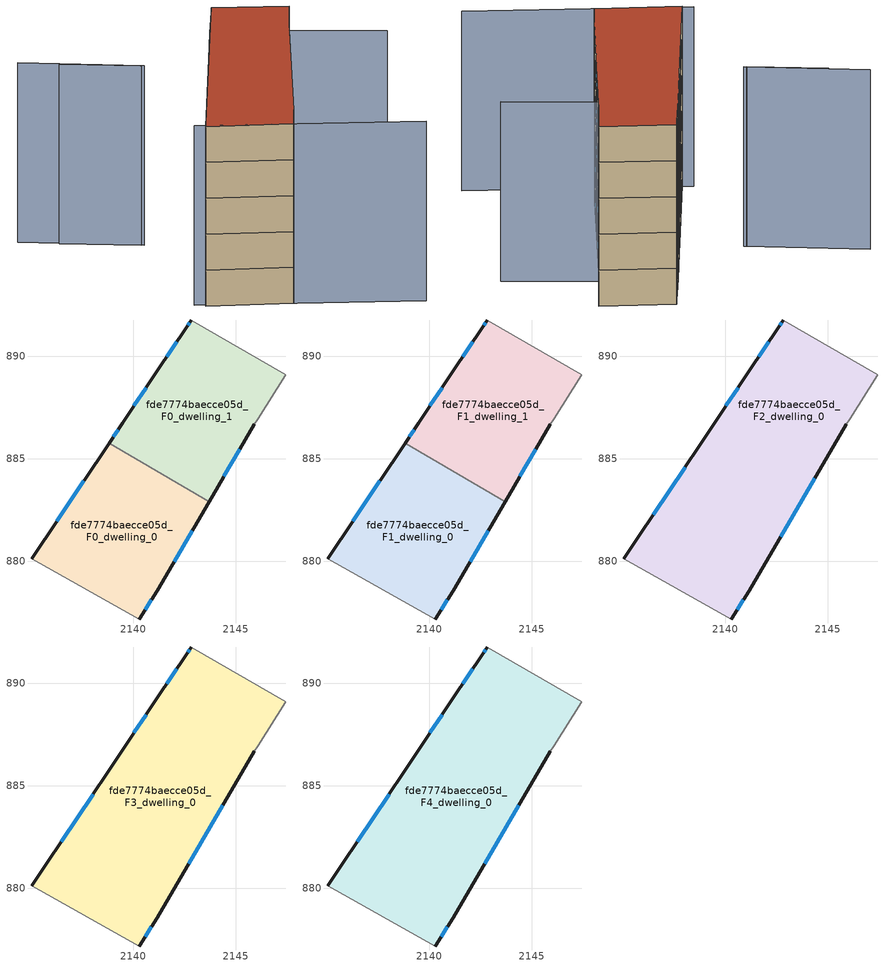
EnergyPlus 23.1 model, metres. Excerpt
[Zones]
fde7774baecce05d_F0_dwelling_0
 floor ground (EU_floor_Construction): 2143.71,882.91 2141.18,878.56 2140.29,877.18 2135.04,880.12 2138.81,885.76 z0
 wall outside (EU_wall_Construction): 2140.29,877.18 2141.18,878.56 2143.71,882.91 / 2138.81,885.76 2135.04,880.12 z0:3
 wall adiabatic (EU_wall_Construction): 2135.04,880.12 2140.29,877.18 z0:3
 wall to fde7774baecce05d_F0_dwelling_1 (EU_wall_Construction): 2143.71,882.91 2138.81,885.76 z0:3
 window (EU_Window_Construction): 2140.57,877.63 2140.89,878.11 / 2137.59,883.93 2136.26,881.95 / 2142,879.97 2142.88,881.5 z0.98:2.02
fde7774baecce05d_F0_dwelling_1
 floor ground (EU_floor_Construction): 2147.44,889.1 2146.06,886.94 2145.91,886.68 2143.71,882.91 2138.81,885.76 2139.47,886.75 2141.18,889.3 2142.57,891.39 2142.83,891.77 z0
 wall outside (EU_wall_Construction): 2142.83,891.77 2142.57,891.39 2141.18,889.3 2139.47,886.75 2138.81,885.76 / 2143.71,882.91 2145.91,886.68 z0:3
 wall adiabatic (EU_wall_Construction): 2145.91,886.68 2146.06,886.94 2147.44,889.1 2142.83,891.77 z0:3
 window (EU_Window_Construction): 2142.75,891.65 2142.66,891.51 / 2144.42,884.14 2145.19,885.45 / 2139.26,886.43 2139.03,886.08 / 2140.62,888.47 2140.03,887.58 / 2142.12,890.71 2141.63,889.98 z0.98:2.02
fde7774baecce05d_F1_dwelling_0
 floor to fde7774baecce05d_F0_dwelling_0 (EU_floor_Construction): 2143.71,882.91 2141.17,878.56 2140.28,877.18 2135.03,880.12 2138.81,885.76 z3
 wall outside (EU_wall_Construction): 2140.29,877.18 2141.18,878.56 2143.71,882.91 / 2138.81,885.76 2135.04,880.12 z3:6
 wall adiabatic (EU_wall_Construction): 2135.04,880.12 2140.29,877.18 z3:6
 wall to fde7774baecce05d_F1_dwelling_1 (EU_wall_Construction): 2143.71,882.91 2138.81,885.76 z3:6
 window (EU_Window_Construction): 2140.57,877.63 2140.89,878.11 / 2137.59,883.93 2136.26,881.95 / 2142,879.97 2142.88,881.5 z3.98:5.02
fde7774baecce05d_F1_dwelling_1
 floor to fde7774baecce05d_F0_dwelling_1 (EU_floor_Construction): 2147.44,889.1 2146.06,886.94 2145.9,886.68 2143.71,882.91 2138.81,885.76 2139.47,886.75 2141.17,889.3 2142.57,891.39 2142.83,891.77 z3
 wall outside (EU_wall_Construction): 2142.83,891.77 2142.57,891.39 2141.18,889.3 2139.47,886.75 2138.81,885.76 / 2143.71,882.91 2145.91,886.68 z3:6
 wall adiabatic (EU_wall_Construction): 2145.91,886.68 2146.06,886.94 2147.44,889.1 2142.83,891.77 z3:6
 window (EU_Window_Construction): 2142.75,891.65 2142.66,891.51 / 2144.42,884.14 2145.19,885.45 / 2139.26,886.43 2139.03,886.08 / 2140.62,888.47 2140.03,887.58 / 2142.12,890.71 2141.63,889.98 z3.98:5.02
fde7774baecce05d_F2_dwelling_0
 floor to fde7774baecce05d_F1_dwelling_0 (EU_floor_Construction): 2143.71,882.91 2141.17,878.56 2140.28,877.18 2135.03,880.12 2138.81,885.76 z6
 floor to fde7774baecce05d_F1_dwelling_1 (EU_floor_Construction): 2147.44,889.1 2146.06,886.94 2145.9,886.68 2143.71,882.91 2138.81,885.76 2139.47,886.75 2141.17,889.3 2142.57,891.39 2142.83,891.77 z6
 wall outside (EU_wall_Construction): 2142.83,891.77 2142.57,891.39 2141.18,889.3 2139.47,886.75 2135.04,880.12 / 2140.29,877.18 2141.18,878.56 2145.91,886.68 z6:9
 wall adiabatic (EU_wall_Construction): 2145.91,886.68 2146.06,886.94 2147.44,889.1 2142.83,891.77 / 2135.04,880.12 2140.29,877.18 z6:9
 window (EU_Window_Construction): 2142.75,891.65 2142.66,891.51 / 2142.71,881.2 2144.37,884.04 / 2140.57,877.63 2140.89,878.11 / 2138.03,884.59 2136.48,882.28 / 2140.62,888.47 2140.03,887.58 / 2142.12,890.71 2141.63,889.98 z6.98:8.02
fde7774baecce05d_F3_dwelling_0
 floor to fde7774baecce05d_F2_dwelling_0 (EU_floor_Construction): 2147.44,889.1 2146.06,886.94 2145.9,886.68 2141.17,878.56 2140.28,877.18 2135.03,880.12 2139.47,886.75 2141.17,889.3 2142.57,891.39 2142.83,891.77 z9
 wall outside (EU_wall_Construction): 2142.83,891.77 2142.57,891.39 2141.18,889.3 2139.47,886.75 2135.04,880.12 / 2140.29,877.18 2141.18,878.56 2145.91,886.68 z9:12
 wall adiabatic (EU_wall_Construction): 2145.91,886.68 2146.06,886.94 2147.44,889.1 2142.83,891.77 / 2135.04,880.12 2140.29,877.18 z9:12
 window (EU_Window_Construction): 2142.75,891.65 2142.66,891.51 / 2142.71,881.2 2144.37,884.04 / 2140.57,877.63 2140.89,878.11 / 2138.03,884.59 2136.48,882.28 / 2140.62,888.47 2140.03,887.58 / 2142.12,890.71 2141.63,889.98 z9.98:11.02
fde7774baecce05d_F4_dwelling_0
 floor to fde7774baecce05d_F3_dwelling_0 (EU_floor_Construction): 2147.44,889.1 2146.06,886.94 2145.9,886.68 2141.17,878.56 2140.28,877.18 2135.03,880.12 2139.47,886.75 2141.17,889.3 2142.57,891.39 2142.83,891.77 z12
 wall outside (EU_wall_Construction): 2142.83,891.77 2142.57,891.39 2141.18,889.3 2139.47,886.75 2135.04,880.12 / 2140.29,877.18 2141.18,878.56 2145.91,886.68 z12:15
 wall adiabatic (EU_wall_Construction): 2145.91,886.68 2146.06,886.94 2147.44,889.1 2142.83,891.77 / 2135.04,880.12 2140.29,877.18 z12:15
 window (EU_Window_Construction): 2142.75,891.65 2142.66,891.51 / 2142.71,881.2 2144.37,884.04 / 2140.57,877.63 2140.89,878.11 / 2138.03,884.59 2136.48,882.28 / 2140.62,888.47 2140.03,887.58 / 2142.12,890.71 2141.63,889.98 z12.98:14.02
 roof outside (EU_roof_Construction): 2141.18,878.56 2145.91,886.68 2146.06,886.94 2147.44,889.1 2142.83,891.77 2142.57,891.39 2141.18,889.3 2139.47,886.75 2135.04,880.12 2140.29,877.18 z15
shading: 2151.54,883.09 2145.9,886.68 / 2147.29,888.87 2142.83,891.77 / 2134.44,880.58 2148.1,872.63 / 2128.22,893.32 2135.31,888.43 / 2135.16,888.53 2130.5,891.64 z0:15
[Building]
EU S2 Campaign: North Axis=0; Terrain=City; Solar Distribution=FullExterior
[Site:Location]
Bologna: Latitude=44.5; Longitude=11.25; Time Zone=1; Elevation=37
[SizingPeriod:WeatherFileDays]
AnnualSizingPeriod: Begin Month=1; Begin Day of Month=1; End Month=12; End Day of Month=31; Day of Week for Start Day=Monday; Use Weather File Daylight Saving Period=No; Use Weather File Rain and Snow Indicators=No
[MATERIAL]
EU_InternalMass_Material: Roughness=MediumRough; Thickness=0.1; Conductivity=1; Density=1800; Specific Heat=900; Thermal Absorptance=0.9; Solar Absorptance=0.7; Visible Absorptance=0.7
[MATERIAL:NOMASS] Roughness=MediumRough; Thermal Absorptance=0.9; Solar Absorptance=0.7; Visible Absorptance=0.7
Name | Thermal Resistance
EU_wall_NoMass | 0.905828
EU_roof_NoMass | 0.37593
EU_floor_NoMass | 0.67114
[WINDOWMATERIAL:SIMPLEGLAZINGSYSTEM]
EU_Window_SimpleGlazing: UFactor=4.52486; Solar Heat Gain Coefficient=0.85; Visible Transmittance=0.85
[CONSTRUCTION]
EU_wall_Construction: EU_wall_NoMass
EU_roof_Construction: EU_roof_NoMass
EU_floor_Construction: EU_floor_NoMass
EU_Window_Construction: EU_Window_SimpleGlazing
EU_InternalMass_Construction: EU_InternalMass_Material
[ZONE] Type=1; Multiplier=1; Ceiling Height=autocalculate; Floor Area=autocalculate; Part of Total Floor Area=Yes
Name | Volume
fde7774baecce05d_F0_dwelling_0; fde7774baecce05d_F1_dwelling_0 | 118.395
fde7774baecce05d_F2_dwelling_0 | 236.806
fde7774baecce05d_F3_dwelling_0; fde7774baecce05d_F4_dwelling_0 | 236.813
fde7774baecce05d_F0_dwelling_1 | 118.411
fde7774baecce05d_F1_dwelling_1 | 118.412
[INTERNALMASS] Construction=EU_InternalMass_Construction
Name | Zone or ZoneList | Surface Area
fde7774baecce05d_F0_dwelling_0_EU_InternalMass | fde7774baecce05d_F0_dwelling_0 | 39.465
fde7774baecce05d_F0_dwelling_1_EU_InternalMass | fde7774baecce05d_F0_dwelling_1 | 39.4706
fde7774baecce05d_F1_dwelling_0_EU_InternalMass | fde7774baecce05d_F1_dwelling_0 | 39.465
fde7774baecce05d_F1_dwelling_1_EU_InternalMass | fde7774baecce05d_F1_dwelling_1 | 39.4706
fde7774baecce05d_F2_dwelling_0_EU_InternalMass | fde7774baecce05d_F2_dwelling_0 | 78.9376
fde7774baecce05d_F3_dwelling_0_EU_InternalMass | fde7774baecce05d_F3_dwelling_0 | 78.9376
fde7774baecce05d_F4_dwelling_0_EU_InternalMass | fde7774baecce05d_F4_dwelling_0 | 78.9376
[OTHEREQUIPMENT] Fuel Type=Electricity; Design Level Calculation Method=Watts/Area; Power per Zone Floor Area=1; Fraction Latent=0; Fraction Radiant=0; Fraction Lost=0; Carbon Dioxide Generation Rate=0; EndUse Subcategory=EU_Step8_InternalGains
Name | Zone or ZoneList or Space or SpaceList | Schedule
EU_Step8_InternalGain_fde7774baecce05d_F0_dwelling_0_f000 | fde7774baecce05d_F0_dwelling_0 | EU_Step8_GainSchedule_fde7774baecce05d_F0_dwelling_0_f000
EU_Step8_InternalGain_fde7774baecce05d_F0_dwelling_1_f000 | fde7774baecce05d_F0_dwelling_1 | EU_Step8_GainSchedule_fde7774baecce05d_F0_dwelling_1_f000
EU_Step8_InternalGain_fde7774baecce05d_F1_dwelling_0_f000 | fde7774baecce05d_F1_dwelling_0 | EU_Step8_GainSchedule_fde7774baecce05d_F1_dwelling_0_f000
EU_Step8_InternalGain_fde7774baecce05d_F1_dwelling_1_f000 | fde7774baecce05d_F1_dwelling_1 | EU_Step8_GainSchedule_fde7774baecce05d_F1_dwelling_1_f000
EU_Step8_InternalGain_fde7774baecce05d_F2_dwelling_0_f000 | fde7774baecce05d_F2_dwelling_0 | EU_Step8_GainSchedule_fde7774baecce05d_F2_dwelling_0_f000
EU_Step8_InternalGain_fde7774baecce05d_F3_dwelling_0_f000 | fde7774baecce05d_F3_dwelling_0 | EU_Step8_GainSchedule_fde7774baecce05d_F3_dwelling_0_f000
EU_Step8_InternalGain_fde7774baecce05d_F4_dwelling_0_f000 | fde7774baecce05d_F4_dwelling_0 | EU_Step8_GainSchedule_fde7774baecce05d_F4_dwelling_0_f000
[ZONEVENTILATION:DESIGNFLOWRATE] Schedule=EU_AlwaysOn; Design Flow Rate Calculation Method=AirChanges/Hour; Air Changes per Hour=0.73129; Ventilation Type=Natural; Fan Pressure Rise=0; Fan Total Efficiency=1; Constant Term Coefficient=1; Temperature Term Coefficient=0; Velocity Term Coefficient=0; Velocity Squared Term Coefficient=0; Minimum Indoor Temperature=-100; Maximum Indoor Temperature=100; Delta Temperature=-100; Minimum Outdoor Temperature=-100; Maximum Outdoor Temperature=100; Maximum Wind Speed=40
Name | Zone or ZoneList or Space or SpaceList
EU_ConstantAir_fde7774baecce05d_F0_dwelling_0 | fde7774baecce05d_F0_dwelling_0
EU_ConstantAir_fde7774baecce05d_F0_dwelling_1 | fde7774baecce05d_F0_dwelling_1
EU_ConstantAir_fde7774baecce05d_F1_dwelling_0 | fde7774baecce05d_F1_dwelling_0
EU_ConstantAir_fde7774baecce05d_F1_dwelling_1 | fde7774baecce05d_F1_dwelling_1
EU_ConstantAir_fde7774baecce05d_F2_dwelling_0 | fde7774baecce05d_F2_dwelling_0
EU_ConstantAir_fde7774baecce05d_F3_dwelling_0 | fde7774baecce05d_F3_dwelling_0
EU_ConstantAir_fde7774baecce05d_F4_dwelling_0 | fde7774baecce05d_F4_dwelling_0
[HVACTEMPLATE:THERMOSTAT] Constant Heating Setpoint=20; Constant Cooling Setpoint=50
EU_HeatOnly_fde7774baecce05d_F0_dwelling_0; EU_HeatOnly_fde7774baecce05d_F0_dwelling_1; EU_HeatOnly_fde7774baecce05d_F1_dwelling_0; EU_HeatOnly_fde7774baecce05d_F1_dwelling_1; EU_HeatOnly_fde7774baecce05d_F2_dwelling_0; EU_HeatOnly_fde7774baecce05d_F3_dwelling_0; EU_HeatOnly_fde7774baecce05d_F4_dwelling_0
[HVACTEMPLATE:ZONE:IDEALLOADSAIRSYSTEM] System Availability Schedule=EU_AlwaysOn; Maximum Heating Supply Air Temperature=50; Minimum Cooling Supply Air Temperature=13; Maximum Heating Supply Air Humidity Ratio=0.0156; Minimum Cooling Supply Air Humidity Ratio=0.0077; Heating Limit=NoLimit; Cooling Limit=NoLimit; Heating Availability Schedule=EU_AlwaysOn; Cooling Availability Schedule=EU_CoolingOff; Dehumidification Control Type=ConstantSensibleHeatRatio; Cooling Sensible Heat Ratio=0.7; Dehumidification Setpoint=60; Humidification Control Type=None; Humidification Setpoint=30; Outdoor Air Method=None; Outdoor Air Flow Rate per Person=0.00944; Outdoor Air Flow Rate per Zone Floor Area=0; Outdoor Air Flow Rate per Zone=0; Demand Controlled Ventilation Type=None; Outdoor Air Economizer Type=NoEconomizer; Heat Recovery Type=None; Sensible Heat Recovery Effectiveness=0.7; Latent Heat Recovery Effectiveness=0.65
Name | Template Thermostat
fde7774baecce05d_F0_dwelling_0 | EU_HeatOnly_fde7774baecce05d_F0_dwelling_0
fde7774baecce05d_F0_dwelling_1 | EU_HeatOnly_fde7774baecce05d_F0_dwelling_1
fde7774baecce05d_F1_dwelling_0 | EU_HeatOnly_fde7774baecce05d_F1_dwelling_0
fde7774baecce05d_F1_dwelling_1 | EU_HeatOnly_fde7774baecce05d_F1_dwelling_1
fde7774baecce05d_F2_dwelling_0 | EU_HeatOnly_fde7774baecce05d_F2_dwelling_0
fde7774baecce05d_F3_dwelling_0 | EU_HeatOnly_fde7774baecce05d_F3_dwelling_0
fde7774baecce05d_F4_dwelling_0 | EU_HeatOnly_fde7774baecce05d_F4_dwelling_0
[SIZING:ZONE] Zone Cooling Design Supply Air Temperature Input Method=SupplyAirTemperature; Zone Cooling Design Supply Air Temperature=13; Zone Heating Design Supply Air Temperature Input Method=SupplyAirTemperature; Zone Heating Design Supply Air Temperature=50; Zone Cooling Design Supply Air Humidity Ratio=0.008; Zone Heating Design Supply Air Humidity Ratio=0.008; Cooling Design Air Flow Method=DesignDay; Cooling Design Air Flow Rate=0; Cooling Minimum Air Flow per Zone Floor Area=0.000762; Cooling Minimum Air Flow=0; Cooling Minimum Air Flow Fraction=0.2; Heating Design Air Flow Method=DesignDay; Heating Design Air Flow Rate=0; Heating Maximum Air Flow per Zone Floor Area=0.002032; Heating Maximum Air Flow=0.141576; Heating Maximum Air Flow Fraction=0.3; Account for Dedicated Outdoor Air System=No; Dedicated Outdoor Air System Control Strategy=NeutralSupplyAir; Dedicated Outdoor Air Low Setpoint Temperature for Design=autosize; Dedicated Outdoor Air High Setpoint Temperature for Design=autosize; Zone Load Sizing Method=Sensible Load Only No Latent Load; Zone Latent Cooling Design Supply Air Humidity Ratio Input Method=HumidityRatioDifference; Zone Cooling Design Supply Air Humidity Ratio Difference=0.005; Zone Latent Heating Design Supply Air Humidity Ratio Input Method=HumidityRatioDifference; Zone Humidification Design Supply Air Humidity Ratio Difference=0.005
fde7774baecce05d_F0_dwelling_0; fde7774baecce05d_F0_dwelling_1; fde7774baecce05d_F1_dwelling_0; fde7774baecce05d_F1_dwelling_1; fde7774baecce05d_F2_dwelling_0; fde7774baecce05d_F3_dwelling_0; fde7774baecce05d_F4_dwelling_0
[SCHEDULE:CONSTANT]
Name | Hourly Value
EU_AlwaysOn | 1
EU_CoolingOff | 0
[SCHEDULE:FILE] Column Number=1; Rows to Skip at Top=0; Number of Hours of Data=8760; Column Separator=Comma; Interpolate to Timestep=No; Minutes per Item=60; Adjust Schedule for Daylight Savings=Yes
Name | File
EU_Step8_GainSchedule_fde7774baecce05d_F0_dwelling_0_f000 | ../../schedules/fde7774baecce05d/fde7774baecce05d_F0_dwelling_0_f000_gain.csv
EU_Step8_GainSchedule_fde7774baecce05d_F0_dwelling_1_f000 | ../../schedules/fde7774baecce05d/fde7774baecce05d_F0_dwelling_1_f000_gain.csv
EU_Step8_GainSchedule_fde7774baecce05d_F1_dwelling_0_f000 | ../../schedules/fde7774baecce05d/fde7774baecce05d_F1_dwelling_0_f000_gain.csv
EU_Step8_GainSchedule_fde7774baecce05d_F1_dwelling_1_f000 | ../../schedules/fde7774baecce05d/fde7774baecce05d_F1_dwelling_1_f000_gain.csv
EU_Step8_GainSchedule_fde7774baecce05d_F2_dwelling_0_f000 | ../../schedules/fde7774baecce05d/fde7774baecce05d_F2_dwelling_0_f000_gain.csv
EU_Step8_GainSchedule_fde7774baecce05d_F3_dwelling_0_f000 | ../../schedules/fde7774baecce05d/fde7774baecce05d_F3_dwelling_0_f000_gain.csv
EU_Step8_GainSchedule_fde7774baecce05d_F4_dwelling_0_f000 | ../../schedules/fde7774baecce05d/fde7774baecce05d_F4_dwelling_0_f000_gain.csv
